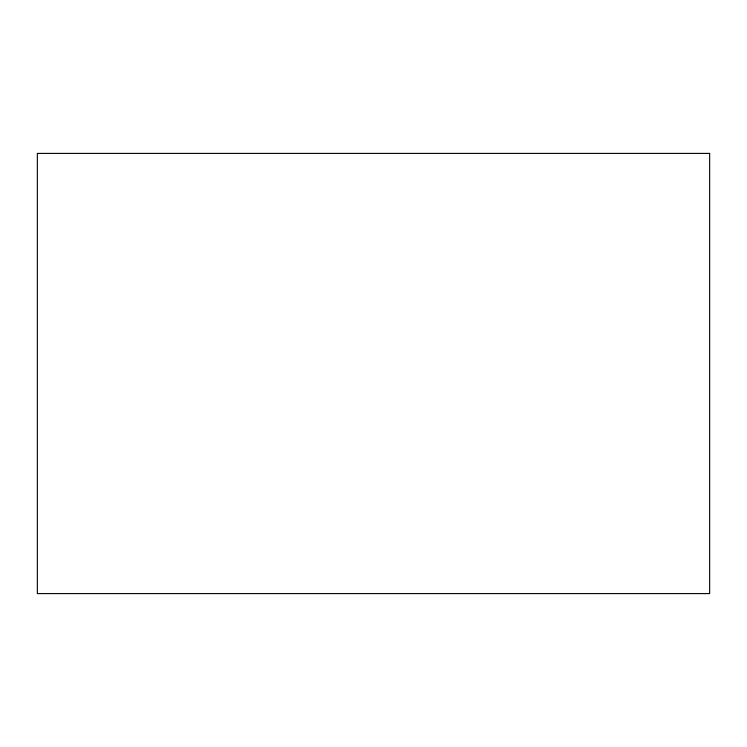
<?xml version="1.0" encoding="UTF-8"?>
<svg xmlns="http://www.w3.org/2000/svg" width="747" height="747" viewBox="0 0 747 747"><rect width="100%" height="100%" fill="white"/><g stroke="black" fill="none" stroke-linecap="round" stroke-linejoin="round"><path stroke-width="1.12" d="M709.65 153.406L37.35 153.406L37.35 593.594L709.65 593.594L709.65 153.406"/></g></svg>
